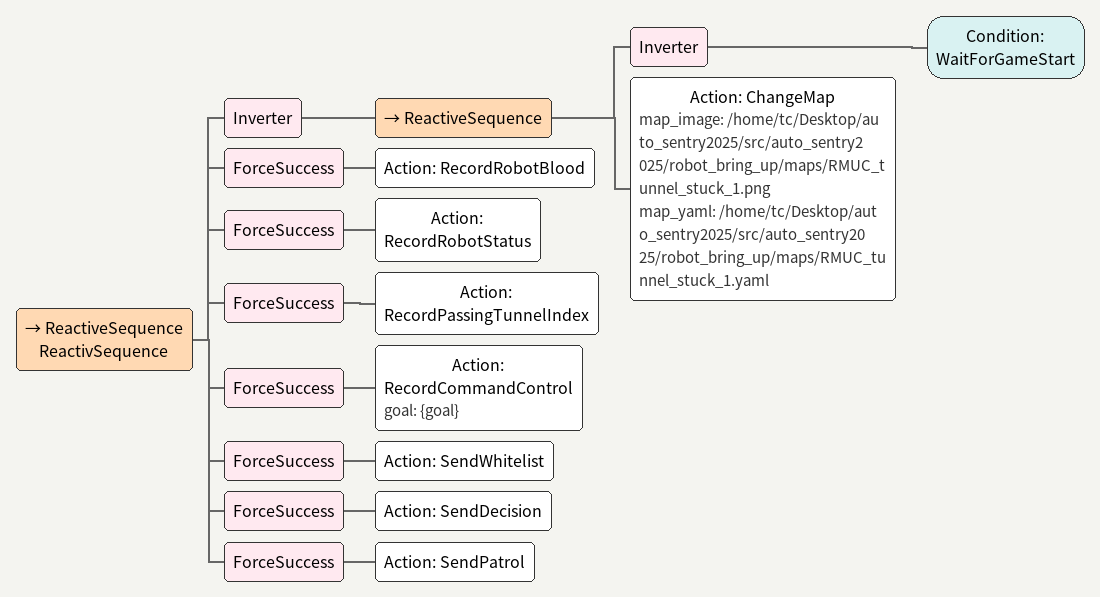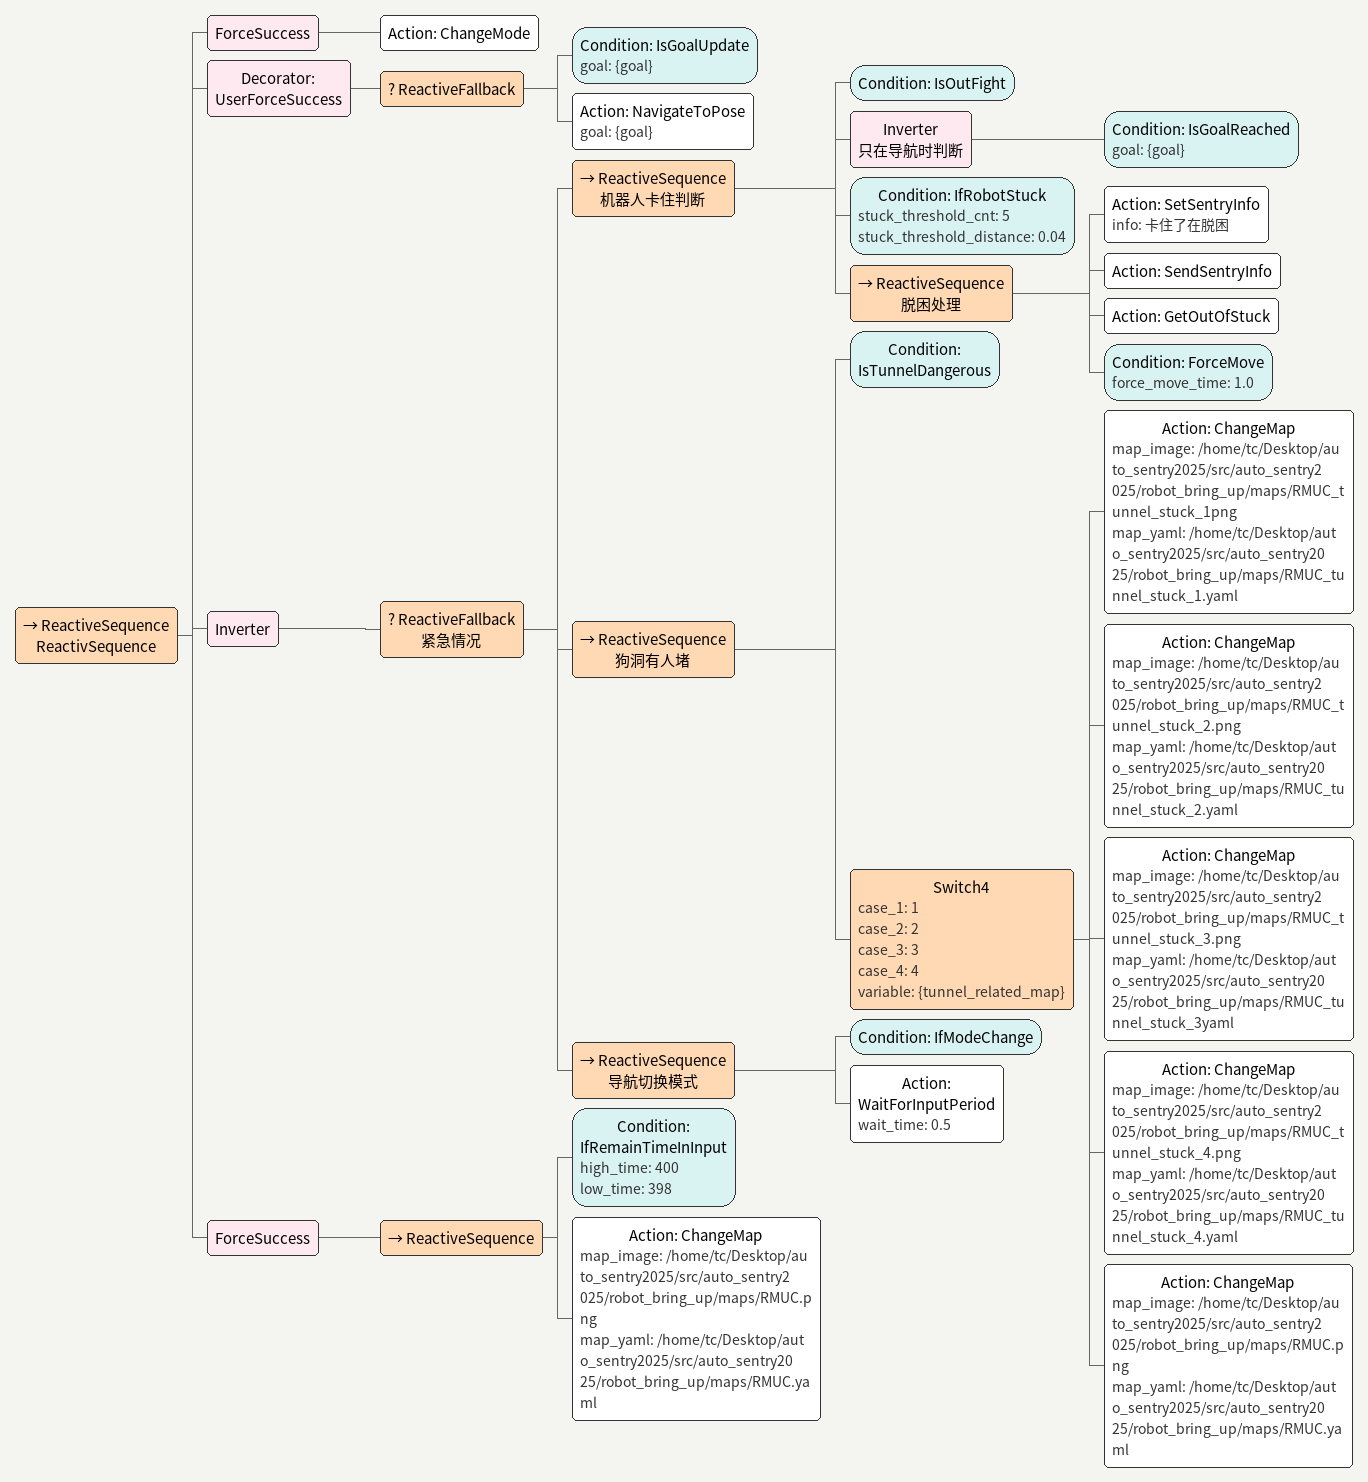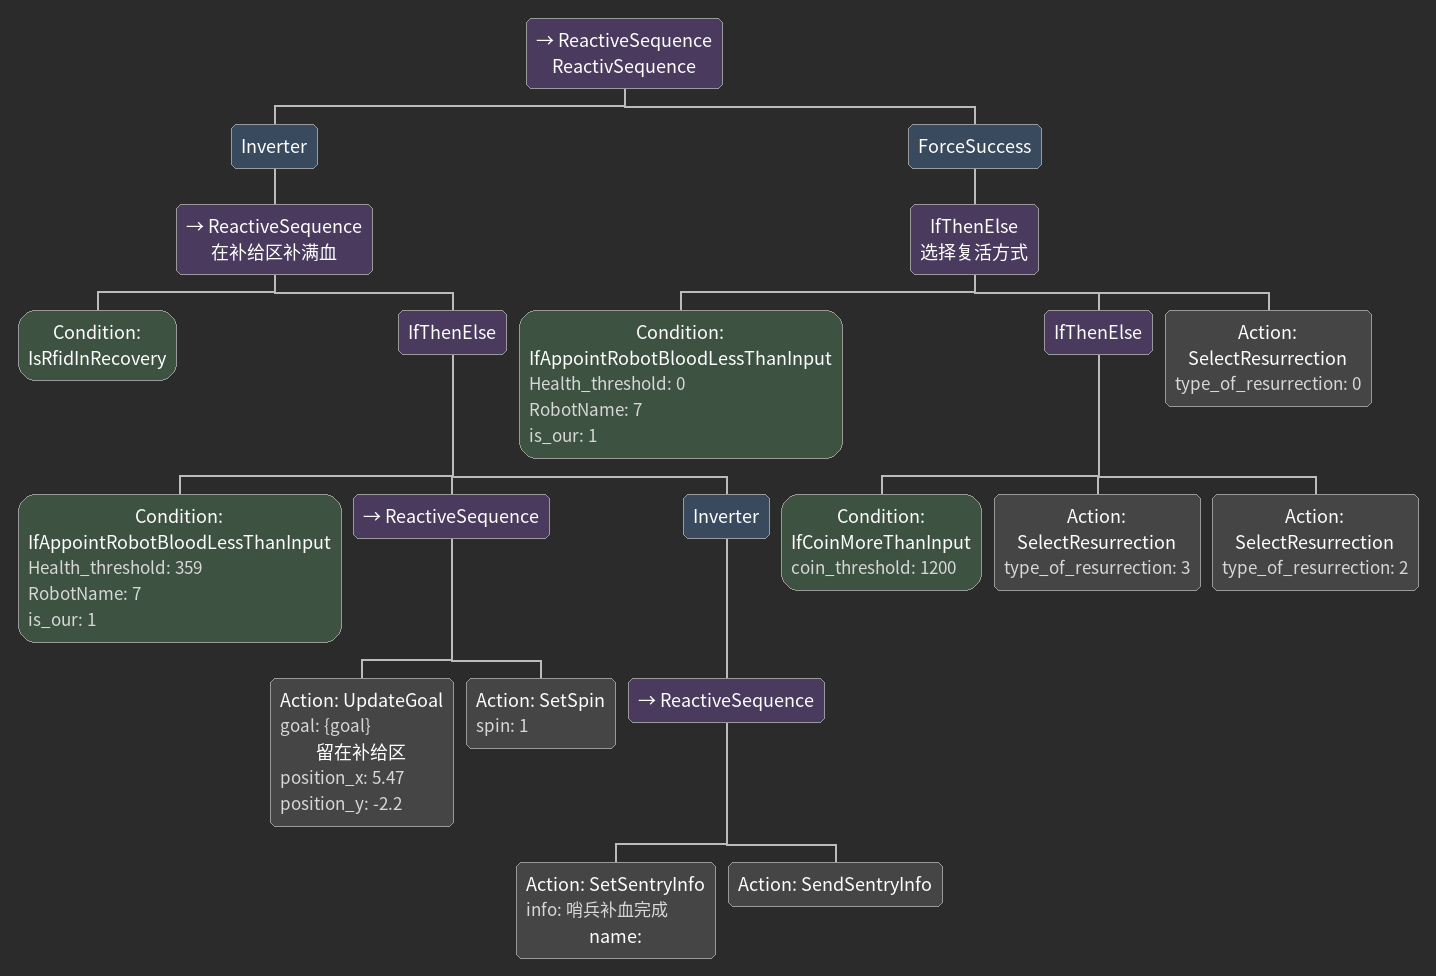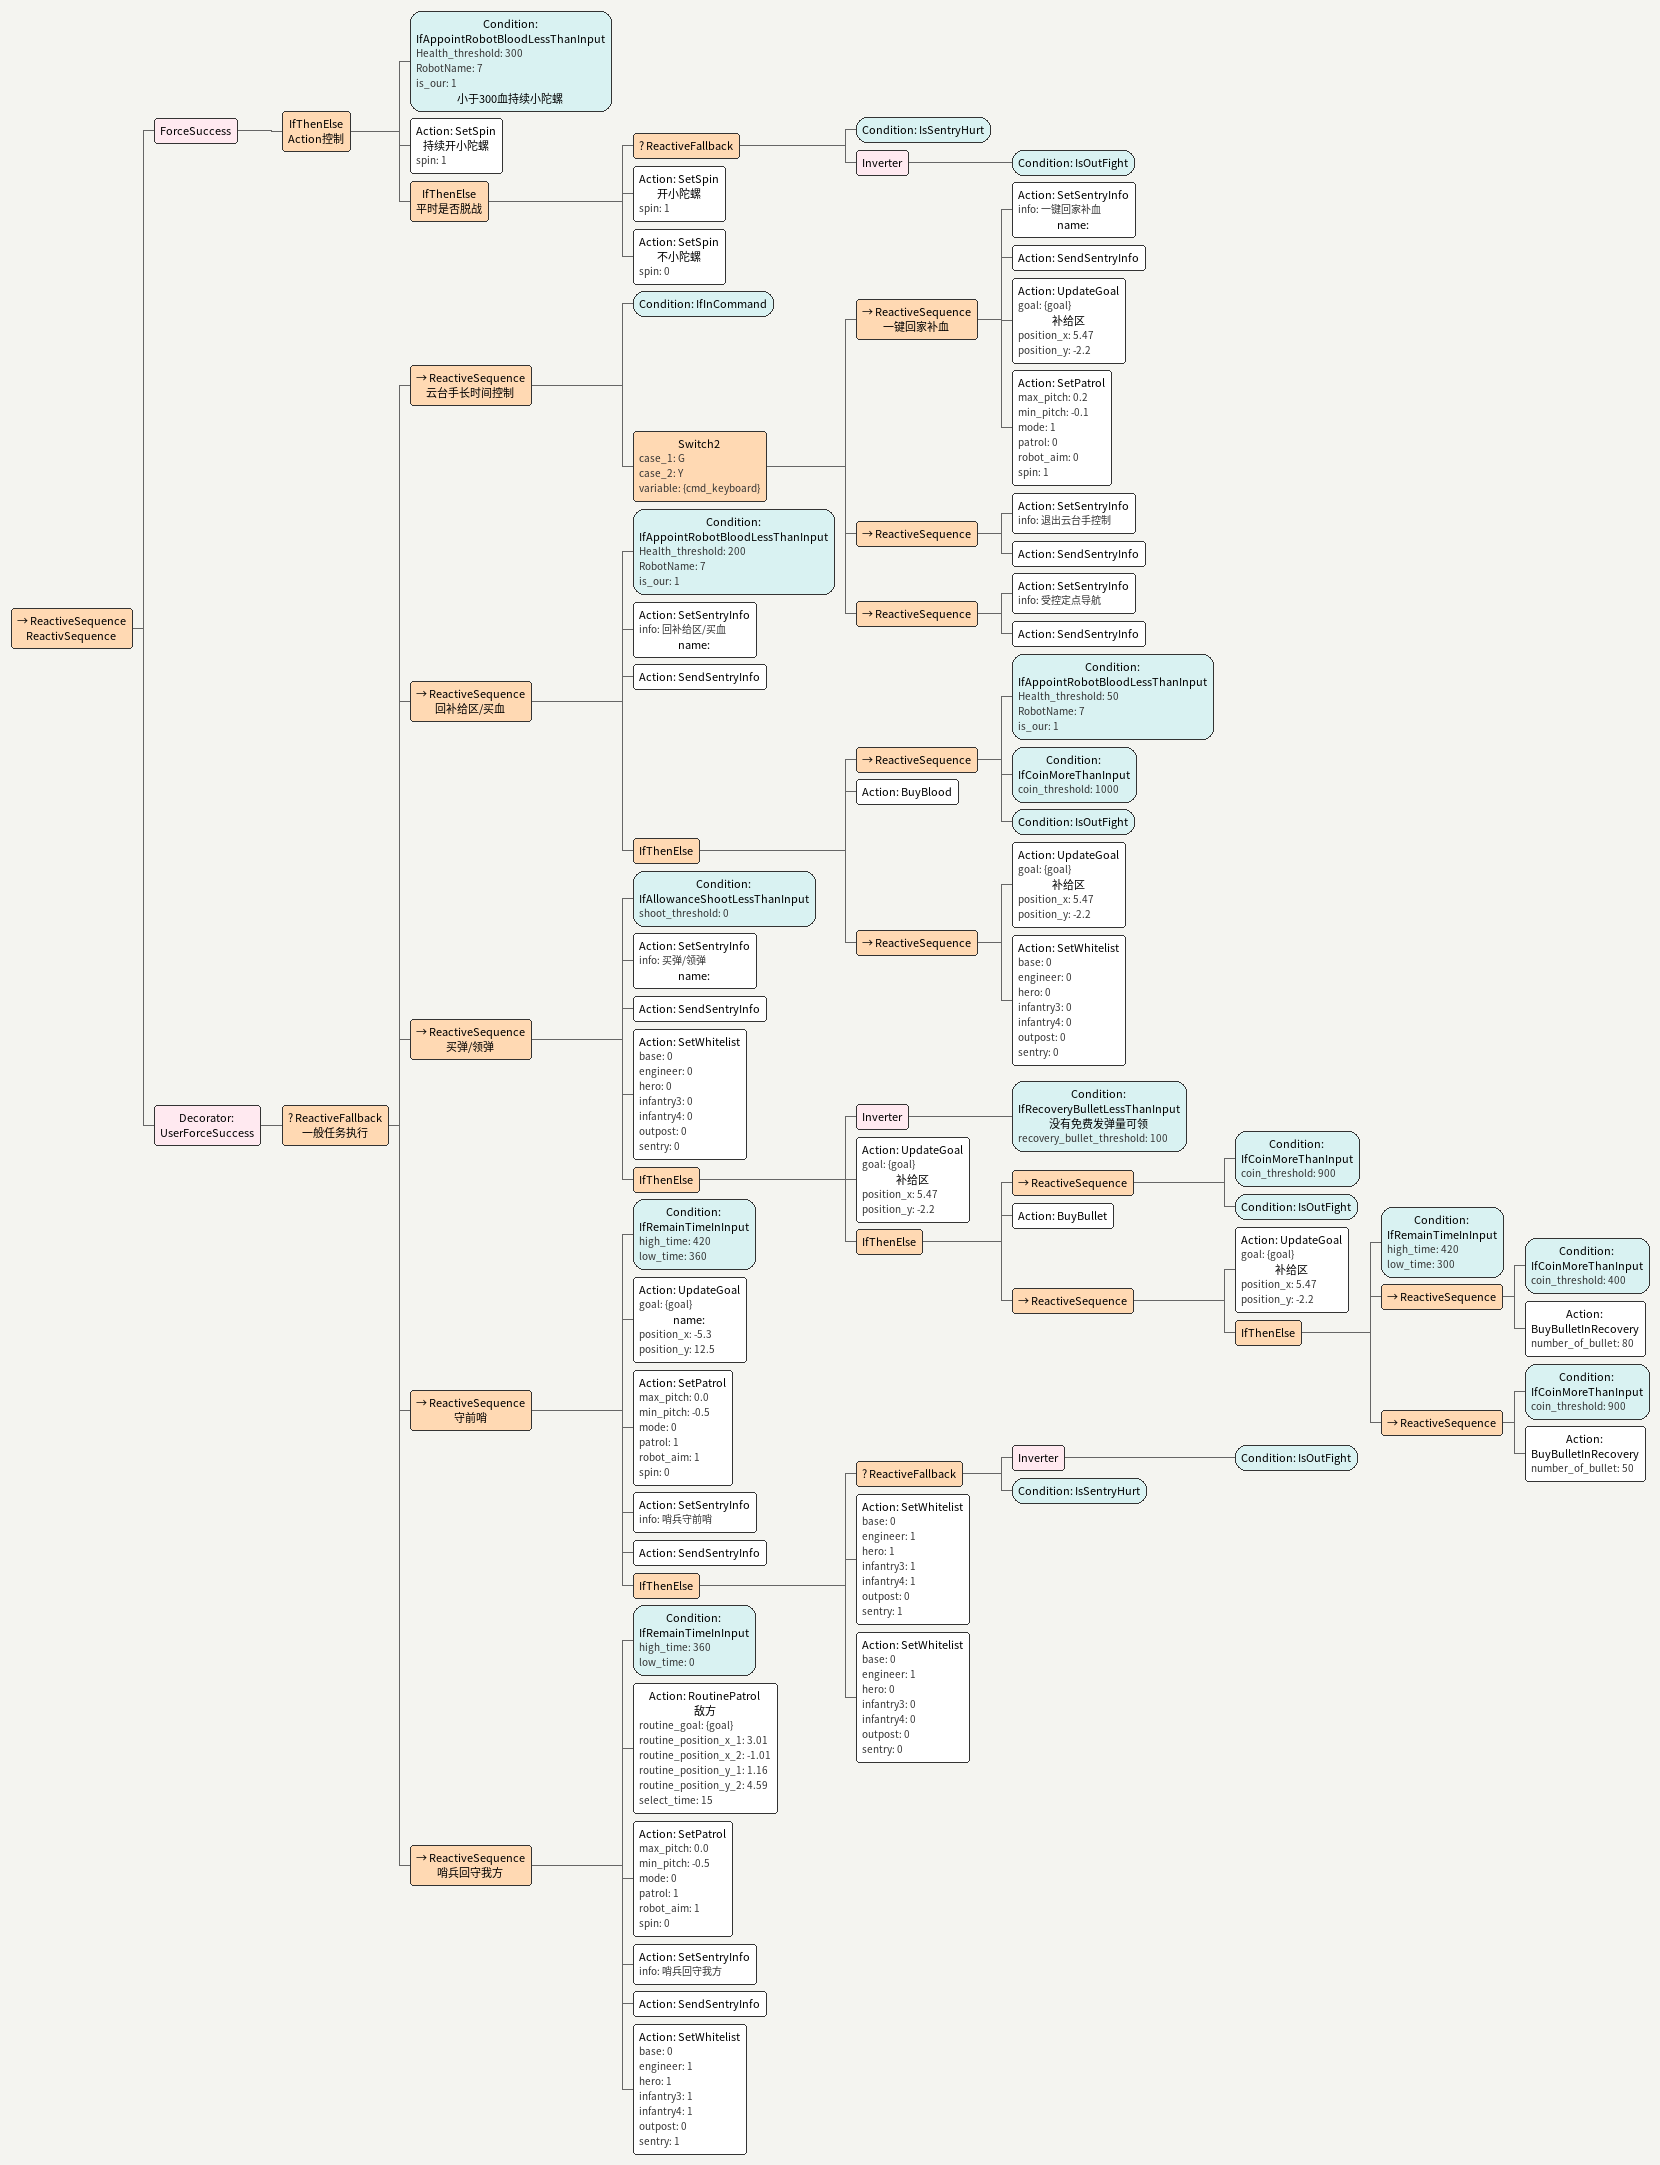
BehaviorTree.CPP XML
<ReactiveSequence name="ReactivSequence">
    <Inverter>
        <ReactiveSequence>
            <Inverter>
                <Condition ID="WaitForGameStart"/>
            </Inverter>
            <Action ID="ChangeMap" map_image="/home/tc/Desktop/auto_sentry2025/src/auto_sentry2025/robot_bring_up/maps/RMUC_tunnel_stuck_1.png" map_yaml="/home/tc/Desktop/auto_sentry2025/src/auto_sentry2025/robot_bring_up/maps/RMUC_tunnel_stuck_1.yaml"/>
        </ReactiveSequence>
    </Inverter>
    <ForceSuccess>
        <Action ID="RecordRobotBlood"/>
    </ForceSuccess>
    <ForceSuccess>
        <Action ID="RecordRobotStatus"/>
    </ForceSuccess>
    <ForceSuccess>
        <Action ID="RecordPassingTunnelIndex"/>
    </ForceSuccess>
    <ForceSuccess>
        <Action ID="RecordCommandControl" goal="{goal}"/>
    </ForceSuccess>
    <ForceSuccess>
        <Action ID="SendWhitelist"/>
    </ForceSuccess>
    <ForceSuccess>
        <Action ID="SendDecision"/>
    </ForceSuccess>
    <ForceSuccess>
        <Action ID="SendPatrol"/>
    </ForceSuccess>
</ReactiveSequence>

<ReactiveSequence name="ReactivSequence">
    <ForceSuccess>
        <Action ID="ChangeMode"/>
    </ForceSuccess>
    <Decorator ID="UserForceSuccess">
        <ReactiveFallback>
            <Condition ID="IsGoalUpdate" goal="{goal}"/>
            <Action ID="NavigateToPose" goal="{goal}"/>
        </ReactiveFallback>
    </Decorator>
    <Inverter>
        <ReactiveFallback name="紧急情况">
            <ReactiveSequence name="机器人卡住判断">
                <Condition ID="IsOutFight"/>
                <Inverter name="只在导航时判断">
                    <Condition ID="IsGoalReached" goal="{goal}"/>
                </Inverter>
                <Condition ID="IfRobotStuck" stuck_threshold_cnt="5" stuck_threshold_distance="0.04"/>
                <ReactiveSequence name="脱困处理">
                    <Action ID="SetSentryInfo" info="卡住了在脱困"/>
                    <Action ID="SendSentryInfo"/>
                    <Action ID="GetOutOfStuck"/>
                    <Condition ID="ForceMove" force_move_time="1.0"/>
                </ReactiveSequence>
            </ReactiveSequence>
            <ReactiveSequence name="狗洞有人堵">
                <Condition ID="IsTunnelDangerous"/>
                <Switch4 case_1="1" case_2="2" case_3="3" case_4="4" variable="{tunnel_related_map}">
                    <Action ID="ChangeMap" map_image="/home/tc/Desktop/auto_sentry2025/src/auto_sentry2025/robot_bring_up/maps/RMUC_tunnel_stuck_1png" map_yaml="/home/tc/Desktop/auto_sentry2025/src/auto_sentry2025/robot_bring_up/maps/RMUC_tunnel_stuck_1.yaml"/>
                    <Action ID="ChangeMap" map_image="/home/tc/Desktop/auto_sentry2025/src/auto_sentry2025/robot_bring_up/maps/RMUC_tunnel_stuck_2.png" map_yaml="/home/tc/Desktop/auto_sentry2025/src/auto_sentry2025/robot_bring_up/maps/RMUC_tunnel_stuck_2.yaml"/>
                    <Action ID="ChangeMap" map_image="/home/tc/Desktop/auto_sentry2025/src/auto_sentry2025/robot_bring_up/maps/RMUC_tunnel_stuck_3.png" map_yaml="/home/tc/Desktop/auto_sentry2025/src/auto_sentry2025/robot_bring_up/maps/RMUC_tunnel_stuck_3yaml"/>
                    <Action ID="ChangeMap" map_image="/home/tc/Desktop/auto_sentry2025/src/auto_sentry2025/robot_bring_up/maps/RMUC_tunnel_stuck_4.png" map_yaml="/home/tc/Desktop/auto_sentry2025/src/auto_sentry2025/robot_bring_up/maps/RMUC_tunnel_stuck_4.yaml"/>
                    <Action ID="ChangeMap" map_image="/home/tc/Desktop/auto_sentry2025/src/auto_sentry2025/robot_bring_up/maps/RMUC.png" map_yaml="/home/tc/Desktop/auto_sentry2025/src/auto_sentry2025/robot_bring_up/maps/RMUC.yaml"/>
                </Switch4>
            </ReactiveSequence>
            <ReactiveSequence name="导航切换模式">
                <Condition ID="IfModeChange"/>
                <Action ID="WaitForInputPeriod" wait_time="0.5"/>
            </ReactiveSequence>
        </ReactiveFallback>
    </Inverter>
    <ForceSuccess>
        <ReactiveSequence>
            <Condition ID="IfRemainTimeInInput" high_time="400" low_time="398"/>
            <Action ID="ChangeMap" map_image="/home/tc/Desktop/auto_sentry2025/src/auto_sentry2025/robot_bring_up/maps/RMUC.png" map_yaml="/home/tc/Desktop/auto_sentry2025/src/auto_sentry2025/robot_bring_up/maps/RMUC.yaml"/>
        </ReactiveSequence>
    </ForceSuccess>
</ReactiveSequence>

<ReactiveSequence name="ReactivSequence">
    <Inverter>
        <ReactiveSequence name="在补给区补满血">
            <Condition ID="IsRfidInRecovery"/>
            <IfThenElse>
                <Condition Health_threshold="359" ID="IfAppointRobotBloodLessThanInput" RobotName="7" is_our="1"/>
                <ReactiveSequence>
                    <Action ID="UpdateGoal" goal="{goal}" name="留在补给区" position_x="5.47" position_y="-2.2"/>
                    <Action ID="SetSpin" spin="1"/>
                </ReactiveSequence>
                <Inverter>
                    <ReactiveSequence>
                        <Action ID="SetSentryInfo" info="哨兵补血完成" name=""/>
                        <Action ID="SendSentryInfo"/>
                    </ReactiveSequence>
                </Inverter>
            </IfThenElse>
        </ReactiveSequence>
    </Inverter>
    <ForceSuccess>
        <IfThenElse name="选择复活方式">
            <Condition Health_threshold="0" ID="IfAppointRobotBloodLessThanInput" RobotName="7" is_our="1"/>
            <IfThenElse>
                <Condition ID="IfCoinMoreThanInput" coin_threshold="1200"/>
                <Action ID="SelectResurrection" type_of_resurrection="3"/>
                <Action ID="SelectResurrection" type_of_resurrection="2"/>
            </IfThenElse>
            <Action ID="SelectResurrection" type_of_resurrection="0"/>
        </IfThenElse>
    </ForceSuccess>
</ReactiveSequence>

<ReactiveSequence name="ReactivSequence">
    <ForceSuccess>
        <IfThenElse name="Action控制">
            <Condition Health_threshold="300" ID="IfAppointRobotBloodLessThanInput" RobotName="7" is_our="1" name="小于300血持续小陀螺"/>
            <Action ID="SetSpin" name="持续开小陀螺" spin="1"/>
            <IfThenElse name="平时是否脱战">
                <ReactiveFallback>
                    <Condition ID="IsSentryHurt"/>
                    <Inverter>
                        <Condition ID="IsOutFight"/>
                    </Inverter>
                </ReactiveFallback>
                <Action ID="SetSpin" name="开小陀螺" spin="1"/>
                <Action ID="SetSpin" name="不小陀螺" spin="0"/>
            </IfThenElse>
        </IfThenElse>
    </ForceSuccess>
    <Decorator ID="UserForceSuccess">
        <ReactiveFallback name="一般任务执行">
            <ReactiveSequence name="云台手长时间控制">
                <Condition ID="IfInCommand"/>
                <Switch2 case_1="G" case_2="Y" variable="{cmd_keyboard}">
                    <ReactiveSequence name="一键回家补血">
                        <Action ID="SetSentryInfo" info="一键回家补血" name=""/>
                        <Action ID="SendSentryInfo"/>
                        <Action ID="UpdateGoal" goal="{goal}" name="补给区" position_x="5.47" position_y="-2.2"/>
                        <Action ID="SetPatrol" max_pitch="0.2" min_pitch="-0.1" mode="1" patrol="0" robot_aim="0" spin="1"/>
                    </ReactiveSequence>
                    <ReactiveSequence>
                        <Action ID="SetSentryInfo" info="退出云台手控制"/>
                        <Action ID="SendSentryInfo"/>
                    </ReactiveSequence>
                    <ReactiveSequence>
                        <Action ID="SetSentryInfo" info="受控定点导航"/>
                        <Action ID="SendSentryInfo"/>
                    </ReactiveSequence>
                </Switch2>
            </ReactiveSequence>
            <ReactiveSequence name="回补给区/买血">
                <Condition Health_threshold="200" ID="IfAppointRobotBloodLessThanInput" RobotName="7" is_our="1"/>
                <Action ID="SetSentryInfo" info="回补给区/买血" name=""/>
                <Action ID="SendSentryInfo"/>
                <IfThenElse>
                    <ReactiveSequence>
                        <Condition Health_threshold="50" ID="IfAppointRobotBloodLessThanInput" RobotName="7" is_our="1"/>
                        <Condition ID="IfCoinMoreThanInput" coin_threshold="1000"/>
                        <Condition ID="IsOutFight"/>
                    </ReactiveSequence>
                    <Action ID="BuyBlood"/>
                    <ReactiveSequence>
                        <Action ID="UpdateGoal" goal="{goal}" name="补给区" position_x="5.47" position_y="-2.2"/>
                        <Action ID="SetWhitelist" base="0" engineer="0" hero="0" infantry3="0" infantry4="0" outpost="0" sentry="0"/>
                    </ReactiveSequence>
                </IfThenElse>
            </ReactiveSequence>
            <ReactiveSequence name="买弹/领弹">
                <Condition ID="IfAllowanceShootLessThanInput" shoot_threshold="0"/>
                <Action ID="SetSentryInfo" info="买弹/领弹" name=""/>
                <Action ID="SendSentryInfo"/>
                <Action ID="SetWhitelist" base="0" engineer="0" hero="0" infantry3="0" infantry4="0" outpost="0" sentry="0"/>
                <IfThenElse>
                    <Inverter>
                        <Condition ID="IfRecoveryBulletLessThanInput" name="没有免费发弹量可领" recovery_bullet_threshold="100"/>
                    </Inverter>
                    <Action ID="UpdateGoal" goal="{goal}" name="补给区" position_x="5.47" position_y="-2.2"/>
                    <IfThenElse>
                        <ReactiveSequence>
                            <Condition ID="IfCoinMoreThanInput" coin_threshold="900"/>
                            <Condition ID="IsOutFight"/>
                        </ReactiveSequence>
                        <Action ID="BuyBullet"/>
                        <ReactiveSequence>
                            <Action ID="UpdateGoal" goal="{goal}" name="补给区" position_x="5.47" position_y="-2.2"/>
                            <IfThenElse>
                                <Condition ID="IfRemainTimeInInput" high_time="420" low_time="300"/>
                                <ReactiveSequence>
                                    <Condition ID="IfCoinMoreThanInput" coin_threshold="400"/>
                                    <Action ID="BuyBulletInRecovery" number_of_bullet="80"/>
                                </ReactiveSequence>
                                <ReactiveSequence>
                                    <Condition ID="IfCoinMoreThanInput" coin_threshold="900"/>
                                    <Action ID="BuyBulletInRecovery" number_of_bullet="50"/>
                                </ReactiveSequence>
                            </IfThenElse>
                        </ReactiveSequence>
                    </IfThenElse>
                </IfThenElse>
            </ReactiveSequence>
            <ReactiveSequence name="守前哨">
                <Condition ID="IfRemainTimeInInput" high_time="420" low_time="360"/>
                <Action ID="UpdateGoal" goal="{goal}" name="" position_x="-5.3" position_y="12.5"/>
                <Action ID="SetPatrol" max_pitch="0.0" min_pitch="-0.5" mode="0" patrol="1" robot_aim="1" spin="0"/>
                <Action ID="SetSentryInfo" info="哨兵守前哨"/>
                <Action ID="SendSentryInfo"/>
                <IfThenElse>
                    <ReactiveFallback>
                        <Inverter>
                            <Condition ID="IsOutFight"/>
                        </Inverter>
                        <Condition ID="IsSentryHurt"/>
                    </ReactiveFallback>
                    <Action ID="SetWhitelist" base="0" engineer="1" hero="1" infantry3="1" infantry4="1" outpost="0" sentry="1"/>
                    <Action ID="SetWhitelist" base="0" engineer="1" hero="0" infantry3="0" infantry4="0" outpost="0" sentry="0"/>
                </IfThenElse>
            </ReactiveSequence>
            <ReactiveSequence name="哨兵回守我方">
                <Condition ID="IfRemainTimeInInput" high_time="360" low_time="0"/>
                <Action ID="RoutinePatrol" name="敌方" routine_goal="{goal}" routine_position_x_1="3.01" routine_position_x_2="-1.01" routine_position_y_1="1.16" routine_position_y_2="4.59" select_time="15"/>
                <Action ID="SetPatrol" max_pitch="0.0" min_pitch="-0.5" mode="0" patrol="1" robot_aim="1" spin="0"/>
                <Action ID="SetSentryInfo" info="哨兵回守我方"/>
                <Action ID="SendSentryInfo"/>
                <Action ID="SetWhitelist" base="0" engineer="1" hero="1" infantry3="1" infantry4="1" outpost="0" sentry="1"/>
            </ReactiveSequence>
        </ReactiveFallback>
    </Decorator>
</ReactiveSequence>
